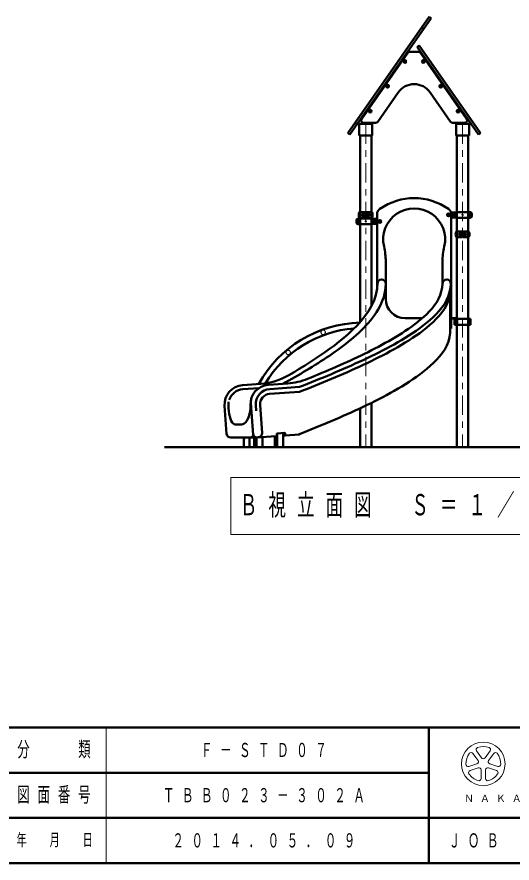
# Model space of a CAD drawing. Units: millimetres on the paper, scale 1:50. Extents: x -385 to 0, y -594 to 267.
# Drawn here: x -133.8 to -57.1, y -297 to -165.9 of the extents above; entities that cross this region are included whole.
import ezdxf

# ---------------------------------------------------------------- set-up
doc = ezdxf.new("R2010")
doc.units = ezdxf.units.MM
doc.linetypes.add('USER1', pattern=[4.5, 2.5, -2])
doc.linetypes.add('USER2', pattern=[6, 3, -1, 1, -1])
doc.layers.add('LY_1', color=140, linetype='Continuous', lineweight=50)
doc.styles.add('ＭＳ ゴシック', font='')
doc.styles.get('ＭＳ ゴシック').set_extended_font_data('MS Gothic')

msp = doc.modelspace()

# ---------------------------------------------------------------- linework, layer by layer
at = {"layer": 'LY_1'}
for p, q in [((-82.574, -183.934), (-69.955, -165.913)), ((-82.262, -184.152), (-69.644, -166.131)), ((-69.644, -166.131), (-69.955, -165.913)), ((-70.791, -167.769), (-71.102, -167.551)), ((-71.835, -170.554), (-71.524, -170.336)), ((-62.002, -183.934), (-71.524, -170.336)), ((-80.42, -181.694), (-73.277, -171.494)), ((-72.95, -171.324), (-71.626, -171.324)), ((-62.314, -184.152), (-71.835, -170.554)), ((-64.156, -181.694), (-71.299, -171.494)), ((-73.788, -172.761), (-73.708, -172.715)), ((-73.788, -172.761), (-73.788, -172.853)), ((-73.788, -172.853), (-73.708, -172.899)), ((-73.708, -172.715), (-73.628, -172.761)), ((-73.708, -172.899), (-73.628, -172.853)), ((-73.628, -172.761), (-73.628, -172.853)), ((-70.948, -172.761), (-70.868, -172.715)), ((-70.948, -172.761), (-70.948, -172.853)), ((-70.948, -172.853), (-70.868, -172.899)), ((-70.868, -172.715), (-70.788, -172.761)), ((-70.868, -172.899), (-70.788, -172.853)), ((-70.788, -172.761), (-70.788, -172.853)), ((-76.484, -176.611), (-76.404, -176.565)), ((-76.484, -176.611), (-76.484, -176.703)), ((-76.484, -176.703), (-76.404, -176.749)), ((-76.404, -176.565), (-76.324, -176.611)), ((-76.404, -176.749), (-76.324, -176.703)), ((-76.324, -176.611), (-76.324, -176.703)), ((-68.252, -176.611), (-68.172, -176.565)), ((-68.252, -176.611), (-68.252, -176.703)), ((-68.252, -176.703), (-68.172, -176.749)), ((-68.172, -176.565), (-68.092, -176.611)), ((-68.172, -176.749), (-68.092, -176.703)), ((-68.092, -176.611), (-68.092, -176.703)), ((-77.933, -182.153), (-74.745, -177.601)), ((-66.643, -182.153), (-69.831, -177.601)), ((-79.18, -180.461), (-79.1, -180.415)), ((-79.18, -180.461), (-79.18, -180.553)), ((-79.18, -180.553), (-79.1, -180.599)), ((-79.1, -180.415), (-79.02, -180.461)), ((-79.1, -180.599), (-79.02, -180.553)), ((-79.02, -180.461), (-79.02, -180.553)), ((-65.556, -180.461), (-65.476, -180.415)), ((-65.556, -180.461), (-65.556, -180.553)), ((-65.556, -180.553), (-65.476, -180.599)), ((-65.476, -180.415), (-65.396, -180.461)), ((-65.476, -180.599), (-65.396, -180.553)), ((-65.396, -180.461), (-65.396, -180.553)), ((-81.115, -182.514), (-81.427, -182.296)), ((-80.804, -182.49), (-78.772, -182.49)), ((-80.804, -184.29), (-80.804, -182.49)), ((-80.288, -182.273), (-80.288, -182.49)), ((-80.288, -182.49), (-79.288, -182.49)), ((-80.092, -182.324), (-78.261, -182.324)), ((-79.288, -182.324), (-79.288, -182.49)), ((-78.772, -184.29), (-78.772, -182.49)), ((-64.484, -182.324), (-66.315, -182.324)), ((-65.804, -184.29), (-65.804, -182.49)), ((-65.804, -182.49), (-63.772, -182.49)), ((-65.288, -182.324), (-65.288, -182.49)), ((-64.288, -182.273), (-64.288, -182.49)), ((-63.772, -184.29), (-63.772, -182.49)), ((-82.262, -184.152), (-82.574, -183.934)), ((-80.804, -184.29), (-78.772, -184.29)), ((-80.679, -184.3), (-80.679, -213.196)), ((-78.897, -184.3), (-78.897, -210.67)), ((-65.804, -184.29), (-63.772, -184.29)), ((-65.679, -184.3), (-65.679, -232.59)), ((-63.897, -184.3), (-63.897, -232.59)), ((-62.314, -184.152), (-62.002, -183.934)), ((-80.71, -196.14), (-79.858, -196.14)), ((-80.113, -196.405), (-80.153, -196.403)), ((-80.113, -196.59), (-80.113, -196.16)), ((-80.113, -196.59), (-80.113, -197.02)), ((-79.818, -196.18), (-79.818, -197)), ((-79.758, -196.18), (-79.758, -197)), ((-78.866, -196.14), (-79.718, -196.14)), ((-79.463, -196.59), (-79.463, -196.16)), ((-79.463, -196.405), (-79.423, -196.403)), ((-79.463, -196.59), (-79.463, -197.02)), ((-78.038, -208.002), (-78.038, -196.474)), ((-67.058, -196.544), (-66.978, -196.498)), ((-67.058, -196.544), (-67.058, -196.636)), ((-66.978, -196.498), (-66.898, -196.544)), ((-66.898, -196.544), (-66.898, -196.636)), ((-65.708, -196.14), (-66.572, -196.216)), ((-66.538, -214.19), (-66.538, -196.474)), ((-63.868, -196.14), (-65.708, -196.14)), ((-63.868, -196.14), (-63.552, -196.168)), ((-80.708, -197.14), (-81.024, -197.168)), ((-80.708, -197.04), (-79.858, -197.04)), ((-80.708, -197.14), (-78.868, -197.14)), ((-80.113, -196.776), (-80.153, -196.777)), ((-78.866, -197.04), (-79.718, -197.04)), ((-79.463, -196.776), (-79.423, -196.777)), ((-78.868, -197.14), (-78.038, -197.213)), ((-77.678, -197.544), (-77.598, -197.498)), ((-77.678, -197.544), (-77.678, -197.636)), ((-77.678, -197.636), (-77.598, -197.683)), ((-77.598, -197.498), (-77.518, -197.544)), ((-77.598, -197.683), (-77.518, -197.636)), ((-77.518, -197.544), (-77.518, -197.636)), ((-67.058, -196.636), (-66.978, -196.683)), ((-66.978, -196.683), (-66.898, -196.636)), ((-65.708, -197.04), (-66.538, -196.968)), ((-63.868, -197.04), (-65.708, -197.04)), ((-63.868, -197.04), (-63.552, -197.013)), ((-80.708, -198.04), (-81.024, -198.013)), ((-80.708, -198.04), (-78.868, -198.04)), ((-78.868, -198.04), (-78.038, -197.968)), ((-65.71, -199.14), (-64.858, -199.14)), ((-65.113, -199.59), (-65.113, -199.16)), ((-64.818, -199.18), (-64.818, -200)), ((-64.758, -199.18), (-64.758, -200)), ((-63.866, -199.14), (-64.718, -199.14)), ((-64.463, -199.59), (-64.463, -199.16)), ((-65.708, -200.04), (-64.858, -200.04)), ((-65.113, -199.405), (-65.153, -199.403)), ((-65.113, -199.776), (-65.153, -199.777)), ((-65.113, -199.59), (-65.113, -200.02)), ((-63.866, -200.04), (-64.718, -200.04)), ((-64.463, -199.405), (-64.423, -199.403)), ((-64.463, -199.59), (-64.463, -200.02)), ((-64.463, -199.776), (-64.423, -199.777)), ((-76.688, -207.24), (-76.688, -203.808)), ((-67.888, -207.24), (-67.888, -203.808)), ((-76.688, -209.59), (-76.688, -207.24)), ((-66.688, -207.99), (-66.588, -207.99)), ((-66.688, -214.19), (-66.688, -207.99)), ((-66.588, -207.99), (-66.588, -207.24)), ((-71.048, -212.59), (-73.688, -212.59)), ((-65.679, -212.59), (-66.538, -212.59)), ((-65.679, -212.636), (-66.538, -212.636)), ((-66.024, -212.71), (-63.552, -212.71)), ((-66.024, -212.71), (-66.024, -213.61)), ((-66.024, -213.61), (-63.552, -213.61)), ((-65.869, -212.71), (-65.869, -213.61)), ((-65.81, -212.71), (-65.81, -213.61)), ((-65.623, -212.71), (-65.623, -213.61)), ((-63.718, -212.71), (-63.718, -213.61)), ((-63.552, -212.71), (-63.552, -213.61)), ((-98.874, -222.948), (-96.051, -222.751)), ((-94.864, -222.909), (-91.871, -222.7)), ((-98.83, -223.58), (-96.337, -223.405)), ((-94.684, -224.312), (-90.078, -223.99)), ((-94.64, -223.559), (-90.078, -223.24)), ((-101.658, -226.15), (-101.353, -230.505)), ((-101.05, -226.063), (-101.05, -225.535)), ((-97.589, -225.774), (-97.248, -230.656)), ((-96.821, -226.067), (-96.759, -226.95)), ((-96.168, -226.02), (-95.862, -230.393)), ((-80.679, -226.552), (-80.679, -232.59)), ((-78.897, -225.7), (-78.897, -232.59)), ((-100.018, -229.061), (-99.066, -229.059)), ((-93.589, -230.742), (-93.589, -230.528)), ((-93.512, -232.59), (-93.512, -230.429)), ((-93.496, -230.428), (-92.38, -230.35)), ((-92.572, -232.59), (-92.572, -230.364)), ((-92.273, -230.636), (-92.273, -230.45)), ((-92.273, -230.744), (-90.078, -230.59)), ((-100.754, -231.063), (-96.721, -231.055)), ((-98.659, -231.69), (-98.659, -232.59)), ((-97.805, -231.69), (-97.805, -232.59)), ((-97.069, -232.59), (-97.069, -231.079)), ((-96.727, -232.59), (-96.727, -231.055)), ((-96.721, -231.055), (-93.682, -230.842)), ((-95.787, -232.59), (-95.787, -230.989)), ((-93.854, -232.59), (-93.854, -230.854)), ((-92.273, -230.744), (-92.572, -230.743)), ((-70, -276), (-70, -297)), ((-187.5, -283), (-70, -283)), ((-242.5, -290), (0, -290))]:
    msp.add_line(p, q, dxfattribs=at)
at = {"layer": 'LY_1', "color": 7, "linetype": 'USER2', "lineweight": 13}
for p, q in [((-79.788, -182.58), (-79.788, -232.59)), ((-64.788, -182.58), (-64.788, -232.59))]:
    msp.add_line(p, q, dxfattribs=at)
at = {"layer": 'LY_1', "color": 7, "lineweight": 13}
for p, q in [((-79.628, -196.18), (-79.628, -197)), ((-66.123, -196.775), (-66.123, -196.405)), ((-65.753, -196.405), (-66.123, -196.405)), ((-63.823, -196.405), (-63.453, -196.405)), ((-63.453, -196.775), (-63.453, -196.405)), ((-81.123, -197.775), (-81.123, -197.405)), ((-80.753, -197.405), (-81.123, -197.405)), ((-80.753, -197.775), (-81.123, -197.775)), ((-78.823, -197.405), (-78.453, -197.405)), ((-78.823, -197.775), (-78.453, -197.775)), ((-78.453, -197.775), (-78.453, -197.405)), ((-65.753, -196.775), (-66.123, -196.775)), ((-63.823, -196.775), (-63.453, -196.775)), ((-100.688, -237.272), (-100.688, -246.072)), ((-43.888, -237.272), (-100.688, -237.272)), ((-100.688, -246.072), (-43.888, -246.072)), ((-120, -276), (-120, -297)), ((-62.39, -281.083), (-63.175, -280.003)), ((-62.629, -279.607), (-61.844, -280.687)), ((-61.298, -280.687), (-60.513, -279.607)), ((-59.967, -280.003), (-60.752, -281.083)), ((-63.828, -282.015), (-62.559, -281.603)), ((-60.583, -281.603), (-59.313, -282.015)), ((-62.35, -282.245), (-63.62, -282.657)), ((-61.908, -283.901), (-61.908, -282.566)), ((-61.233, -282.566), (-61.233, -283.901)), ((-59.522, -282.657), (-60.792, -282.245))]:
    msp.add_line(p, q, dxfattribs=at)
at = {"layer": 'LY_1', "color": 7}
for p, q in [((-110.963, -232.59), (-37.159, -232.59)), ((-385, -276), (0, -276)), ((-385, -297), (0, -297))]:
    msp.add_line(p, q, dxfattribs=at)
at = {"layer": 'LY_1'}
for points in [[(-77.971, -207.089), (-78.041, -208.024), (-78.218, -208.945), (-78.509, -209.837), (-78.906, -210.687), (-79.383, -211.495), (-79.92, -212.264), (-80.506, -212.996), (-81.133, -213.694), (-81.792, -214.362), (-82.477, -215.003), (-83.185, -215.62), (-83.91, -216.215), (-84.649, -216.793), (-85.402, -217.353), (-86.165, -217.899), (-86.938, -218.431), (-87.719, -218.951), (-88.507, -219.461), (-89.301, -219.961), (-90.1, -220.453), (-90.904, -220.937), (-91.712, -221.414)], [(-76.688, -207.24), (-76.72, -207.764), (-76.784, -208.285), (-76.879, -208.802), (-77.01, -209.31), (-77.176, -209.808), (-77.376, -210.293), (-77.606, -210.765), (-77.861, -211.224), (-78.138, -211.67), (-78.434, -212.104), (-78.746, -212.526), (-79.073, -212.937), (-79.413, -213.337), (-79.765, -213.727), (-80.127, -214.107), (-80.498, -214.478), (-80.878, -214.84), (-81.266, -215.195), (-81.66, -215.541), (-82.06, -215.881), (-82.466, -216.214), (-82.877, -216.541), (-83.292, -216.862), (-83.712, -217.178), (-84.135, -217.489), (-84.561, -217.795), (-84.991, -218.097), (-85.424, -218.394), (-85.86, -218.687), (-86.298, -218.976), (-86.739, -219.262), (-87.181, -219.544), (-87.626, -219.824), (-88.072, -220.1), (-88.52, -220.374), (-88.97, -220.645), (-89.421, -220.914), (-89.873, -221.182), (-90.326, -221.447), (-90.78, -221.71), (-91.236, -221.971), (-91.693, -222.23), (-92.151, -222.486), (-92.61, -222.74)], [(-66.588, -207.24), (-66.663, -207.907), (-66.799, -208.564), (-67, -209.204), (-67.27, -209.818), (-67.606, -210.398), (-67.995, -210.945), (-68.423, -211.463), (-68.879, -211.955), (-69.356, -212.427), (-69.851, -212.88), (-70.362, -213.315), (-70.887, -213.733), (-71.424, -214.136), (-71.97, -214.526), (-72.525, -214.904), (-73.088, -215.27), (-73.657, -215.625), (-74.232, -215.972), (-74.812, -216.31), (-75.396, -216.64), (-75.984, -216.964), (-76.576, -217.281), (-77.171, -217.592), (-77.768, -217.897), (-78.369, -218.197), (-78.972, -218.491), (-79.577, -218.782), (-80.185, -219.067), (-80.794, -219.349), (-81.405, -219.628), (-82.017, -219.902), (-82.631, -220.174), (-83.246, -220.442), (-83.862, -220.708), (-84.479, -220.972), (-85.098, -221.234), (-85.717, -221.493), (-86.337, -221.75), (-86.958, -222.005), (-87.58, -222.257), (-88.203, -222.507), (-88.827, -222.754), (-89.452, -222.999), (-90.078, -223.24)], [(-66.588, -207.99), (-66.663, -208.657), (-66.799, -209.314), (-67, -209.954), (-67.27, -210.568), (-67.606, -211.148), (-67.995, -211.695), (-68.423, -212.213), (-68.879, -212.705), (-69.356, -213.177), (-69.851, -213.63), (-70.362, -214.065), (-70.887, -214.483), (-71.424, -214.886), (-71.97, -215.276), (-72.525, -215.654), (-73.088, -216.02), (-73.657, -216.375), (-74.232, -216.722), (-74.812, -217.06), (-75.396, -217.39), (-75.984, -217.714), (-76.576, -218.031), (-77.171, -218.342), (-77.768, -218.647), (-78.369, -218.947), (-78.972, -219.241), (-79.577, -219.532), (-80.185, -219.817), (-80.794, -220.099), (-81.405, -220.378), (-82.017, -220.652), (-82.631, -220.924), (-83.246, -221.192), (-83.862, -221.458), (-84.479, -221.722), (-85.098, -221.984), (-85.717, -222.243), (-86.337, -222.5), (-86.958, -222.755), (-87.58, -223.007), (-88.203, -223.257), (-88.827, -223.504), (-89.452, -223.749), (-90.078, -223.99)], [(-67.888, -207.24), (-67.959, -207.84), (-68.082, -208.431), (-68.262, -209.008), (-68.5, -209.562), (-68.796, -210.089), (-69.138, -210.587), (-69.514, -211.059), (-69.917, -211.509), (-70.341, -211.94), (-70.781, -212.354), (-71.236, -212.751), (-71.704, -213.133), (-72.181, -213.504), (-72.667, -213.863), (-73.16, -214.212), (-73.659, -214.552), (-74.164, -214.884), (-74.675, -215.207), (-75.19, -215.522), (-75.709, -215.831), (-76.233, -216.133), (-76.759, -216.429), (-77.29, -216.718), (-77.822, -217.003), (-78.358, -217.282), (-78.896, -217.557), (-79.436, -217.828), (-79.978, -218.095), (-80.522, -218.358), (-81.068, -218.617), (-81.615, -218.874), (-82.163, -219.128), (-82.712, -219.379), (-83.263, -219.627), (-83.815, -219.873), (-84.368, -220.117), (-84.922, -220.358), (-85.476, -220.598), (-86.031, -220.836), (-86.587, -221.072), (-87.144, -221.306), (-87.702, -221.538), (-88.261, -221.768), (-88.821, -221.995)], [(-66.688, -214.19), (-66.722, -214.868), (-66.82, -215.54), (-66.99, -216.198), (-67.236, -216.83), (-67.56, -217.427), (-67.944, -217.987), (-68.371, -218.515), (-68.828, -219.018), (-69.306, -219.501), (-69.8, -219.967), (-70.31, -220.416), (-70.833, -220.849), (-71.37, -221.266), (-71.917, -221.668), (-72.474, -222.057), (-73.04, -222.433), (-73.613, -222.798), (-74.192, -223.153), (-74.776, -223.499), (-75.365, -223.838), (-75.958, -224.17), (-76.555, -224.495), (-77.154, -224.814), (-77.757, -225.127), (-78.363, -225.435), (-78.972, -225.737), (-79.583, -226.034), (-80.196, -226.326), (-80.811, -226.613), (-81.429, -226.897), (-82.048, -227.177), (-82.668, -227.453), (-83.29, -227.727), (-83.913, -227.998), (-84.537, -228.266), (-85.162, -228.533), (-85.788, -228.798), (-86.414, -229.061), (-87.041, -229.321), (-87.67, -229.579), (-88.299, -229.835), (-88.93, -230.088), (-89.561, -230.339), (-90.194, -230.587)], [(-101.05, -226.063), (-101.037, -226.532), (-101, -226.99), (-100.938, -227.424), (-100.854, -227.825), (-100.75, -228.183), (-100.627, -228.489), (-100.49, -228.734), (-100.341, -228.914), (-100.185, -229.024), (-100.025, -229.061)], [(-99.066, -229.059), (-98.845, -229.022), (-98.629, -228.912), (-98.424, -228.731), (-98.234, -228.485), (-98.066, -228.179), (-97.921, -227.82), (-97.805, -227.419), (-97.72, -226.984), (-97.668, -226.526), (-97.651, -226.057)], [(-97.732, -231.057), (-97.669, -231.053), (-97.607, -231.044), (-97.548, -231.029), (-97.492, -231.008), (-97.44, -230.982), (-97.392, -230.95), (-97.351, -230.914), (-97.316, -230.875), (-97.287, -230.831), (-97.266, -230.786), (-97.253, -230.738), (-97.247, -230.689), (-97.247, -230.672), (-97.248, -230.656)]]:
    msp.add_lwpolyline(points, dxfattribs=at)
at = {"layer": 'LY_1', "color": 7, "lineweight": 13}
for centre, radius in [((-73.708, -172.807), 0.24), ((-73.708, -172.807), 0.11), ((-70.868, -172.807), 0.24), ((-70.868, -172.807), 0.11), ((-76.404, -176.657), 0.24), ((-76.404, -176.657), 0.11), ((-68.172, -176.657), 0.24), ((-68.172, -176.657), 0.11), ((-79.1, -180.507), 0.24), ((-79.1, -180.507), 0.11), ((-65.476, -180.507), 0.24), ((-65.476, -180.507), 0.11), ((-66.978, -196.59), 0.24), ((-66.978, -196.59), 0.11), ((-65.938, -196.59), 0.185), ((-65.938, -196.59), 0.1), ((-64.788, -196.59), 0.1), ((-63.638, -196.59), 0.185), ((-63.638, -196.59), 0.1), ((-80.938, -197.59), 0.185), ((-80.938, -197.59), 0.1), ((-79.788, -197.59), 0.1), ((-78.638, -197.59), 0.185), ((-78.638, -197.59), 0.1), ((-77.598, -197.59), 0.24), ((-77.598, -197.59), 0.11), ((-61.571, -281.637), 3.375)]:
    msp.add_circle(centre, radius, dxfattribs=at)
at = {"layer": 'LY_1'}
for centre in [(-73.708, -172.807), (-70.868, -172.807), (-76.404, -176.657), (-68.172, -176.657), (-79.1, -180.507), (-65.476, -180.507), (-66.978, -196.59), (-77.598, -197.59)]:
    msp.add_circle(centre, 0.21, dxfattribs=at)
at = {"layer": 'LY_1', "color": 7, "linetype": 'USER1', "lineweight": 13}
for centre, radius in [((-73.708, -172.807), 0.125), ((-70.868, -172.807), 0.125), ((-76.404, -176.657), 0.125), ((-68.172, -176.657), 0.125), ((-79.1, -180.507), 0.125), ((-65.476, -180.507), 0.125), ((-66.978, -196.59), 0.125), ((-77.598, -197.59), 0.125), ((-86.388, -214.776), 0.34), ((-91.802, -217.901), 0.34)]:
    msp.add_circle(centre, radius, dxfattribs=at)
at = {"layer": 'LY_1'}
for centre, radius, start, end in [((-72.95, -171.724), 0.4, 90, 145), ((-71.626, -171.724), 0.4, 35, 90), ((-71.626, -171.724), 0.4, 35, 90), ((-72.288, -179.322), 3, 35, 145), ((-80.092, -181.924), 0.4, 145, 270), ((-78.261, -181.924), 0.4, 270, 325), ((-66.315, -181.924), 0.4, 215, 270), ((-64.484, -181.924), 0.4, 270, 35), ((-72.288, -203.336), 9.346, 55.31079, 124.68922), ((-79.736, -196.59), 1.122, 159.19706, 200.80294), ((-80.71, -196.22), 0.08, 90, 159.19706), ((-80.16, -196.59), 0.187, 88, 272), ((-80.093, -196.16), 0.02, 90, 180), ((-79.858, -196.18), 0.04, 0, 90), ((-79.718, -196.18), 0.04, 90, 180), ((-79.483, -196.16), 0.02, 0, 90), ((-79.417, -196.59), 0.187, 268, 92), ((-78.866, -196.22), 0.08, 20.80294, 90), ((-79.84, -196.59), 1.122, 339.19706, 20.80294), ((-77.038, -196.474), 1, 123.36701, 180), ((-72.288, -200.39), 4.8, 346.64882, 193.35118), ((-67.538, -196.474), 1, 0, 56.63299), ((-65.238, -196.59), 1, 163.80375, 196.19625), ((-66.006, -196.367), 0.2, 95, 163.80375), ((-63.57, -196.367), 0.2, 16.19625, 85), ((-64.338, -196.59), 1, 343.80375, 16.19625), ((-80.238, -197.59), 1, 163.80375, 196.19625), ((-81.006, -197.367), 0.2, 95, 163.80375), ((-81.006, -197.813), 0.2, 196.19625, 265), ((-80.71, -196.96), 0.08, 200.80294, 270), ((-80.093, -197.02), 0.02, 180, 270), ((-79.858, -197), 0.04, 270, 0), ((-79.718, -197), 0.04, 180, 270), ((-79.483, -197.02), 0.02, 270, 0), ((-78.866, -196.96), 0.08, 270, 339.19706), ((-78.57, -197.367), 0.2, 16.19625, 85), ((-78.57, -197.813), 0.2, 275, 343.80375), ((-79.338, -197.59), 1, 343.80375, 16.19625), ((-66.006, -196.813), 0.2, 196.19625, 265), ((-63.57, -196.813), 0.2, 275, 343.80375), ((-64.736, -199.59), 1.122, 159.19706, 200.80294), ((-65.71, -199.22), 0.08, 90, 159.19706), ((-65.093, -199.16), 0.02, 90, 180), ((-64.858, -199.18), 0.04, 0, 90), ((-64.718, -199.18), 0.04, 90, 180), ((-64.483, -199.16), 0.02, 0, 90), ((-63.866, -199.22), 0.08, 20.80294, 90), ((-64.84, -199.59), 1.122, 339.19706, 20.80294), ((-65.71, -199.96), 0.08, 200.80294, 270), ((-65.16, -199.59), 0.187, 88, 272), ((-65.093, -200.02), 0.02, 180, 270), ((-64.858, -200), 0.04, 270, 0), ((-64.718, -200), 0.04, 180, 270), ((-64.483, -200.02), 0.02, 270, 0), ((-64.417, -199.59), 0.187, 268, 92), ((-63.866, -199.96), 0.08, 270, 339.19706), ((-86.688, -203.808), 10, 0, 13.35118), ((-57.888, -203.808), 10, 166.64882, 180), ((-77.338, -207.24), 0.65, 0, 180), ((-67.238, -207.24), 0.65, 0, 180), ((-73.688, -209.59), 3, 180, 270), ((-73.688, -209.59), 3, 180, 270), ((-80.232, -231.69), 18.427, 91.39001, 151.05469), ((-80.232, -231.69), 17.573, 94.45322, 149.12217), ((-96.748, -212.775), 10, 274, 300.24091), ((-92.569, -212.724), 10, 274, 292.01087), ((-98.665, -225.941), 3, 94, 184), ((-98.665, -225.941), 2.367, 94, 163.20897), ((-94.655, -225.902), 3, 94, 182.95224), ((-94.476, -225.903), 2.35, 94, 184), ((-94.572, -225.908), 1.6, 94, 184), ((-100.755, -230.463), 0.6, 184, 274), ((-96.661, -230.449), 0.6, 184, 274), ((-96.461, -230.435), 0.6, 274, 4), ((-93.489, -230.528), 0.1, 94, 180), ((-92.373, -230.45), 0.1, 0, 94), ((-92.173, -230.636), 0.1, 180, 274), ((-80.232, -231.69), 18.427, 178.03553, 180), ((-80.232, -231.69), 17.573, 177.93453, 180), ((-93.689, -230.742), 0.1, 274, 0)]:
    msp.add_arc(centre, radius, start, end, dxfattribs=at)
at = {"layer": 'LY_1', "color": 7, "lineweight": 13}
for centre, radius, start, end in [((-79.668, -196.18), 0.04, 0, 90), ((-68.313, -196.59), 2.567, 355.87048, 4.12952), ((-61.263, -196.59), 2.567, 175.87048, 184.12952), ((-83.313, -197.59), 2.567, 355.87048, 4.12952), ((-79.668, -197), 0.04, 270, 0), ((-76.263, -197.59), 2.567, 175.87048, 184.12952), ((-62.356, -279.408), 0.338, 109.39847, 215.99997), ((-61.571, -281.637), 2.7, 70.60155, 109.39847), ((-60.786, -279.408), 0.338, 324, 70.60155), ((-61.571, -281.637), 2.7, 142.60154, 181.39846), ((-63.448, -280.202), 0.338, 35.99999, 142.60154), ((-59.694, -280.202), 0.338, 37.39846, 143.99995), ((-61.571, -281.637), 2.7, 358.60155, 37.39847), ((-63.933, -281.694), 0.338, 181.39848, 287.99997), ((-62.663, -281.282), 0.338, 287.99998, 35.99999), ((-61.571, -280.488), 0.338, 215.99998, 324), ((-60.479, -281.282), 0.338, 143.99996, 251.99999), ((-59.209, -281.694), 0.338, 252.00001, 358.60156), ((-63.516, -282.978), 0.338, 107.99999, 214.60154), ((-62.246, -282.566), 0.338, 359.99997, 107.99999), ((-60.896, -282.566), 0.338, 71.99997, 179.99999), ((-59.626, -282.978), 0.338, 325.39847, 71.99996), ((-61.571, -281.637), 2.7, 214.60156, 253.39848), ((-62.246, -283.901), 0.338, 253.39847, 359.99997), ((-60.896, -283.901), 0.338, 179.99999, 286.60154), ((-61.571, -281.637), 2.7, 286.60155, 325.39847)]:
    msp.add_arc(centre, radius, start, end, dxfattribs=at)

# ---------------------------------------------------------------- texts
at = {"layer": 'LY_1', "color": 7, "style": 'ＭＳ ゴシック'}
for s, insert, char_height, attachment_point in [('\\T1.64;\\W0.6;Ｂ視立面図\u3000Ｓ＝１／５０', (-99.288, -241.672), 3.299, 4), ('\\T1.64;\\W0.6;分\u3000\u3000類', (-127.5, -279.5), 2.346, 5), ('\\T1.64;\\W0.6;Ｆ－ＳＴＤ０７', (-95, -279.5), 2.199, 5), ('\\T1.64;\\W0.6;図面番号', (-127.5, -286.5), 2.346, 5), ('\\T1.64;\\W0.6;ＴＢＢ０２３－３０２Ａ', (-95, -286.5), 2.199, 5), ('\\T1.64;ＮＡＫＡＭＵＲＡ\u3000ＭＦＧ．ＣＯＲＰＯＲＡＴＩＯＮ', (-35, -287), 1.1, 5), ('\\T1.64;\\W0.6;年\u3000月\u3000日', (-127.5, -293.5), 1.906, 5), ('\\T1.64;\\W0.6;２０１４．０５．０９', (-95, -293.5), 2.199, 5), ('\\T1.64;\\W0.6;ＪＯＢ', (-62.5, -293.5), 2.199, 5)]:
    msp.add_mtext(s, dxfattribs=dict(at, insert=insert, char_height=char_height, attachment_point=attachment_point))

doc.saveas('drawing.dxf')
